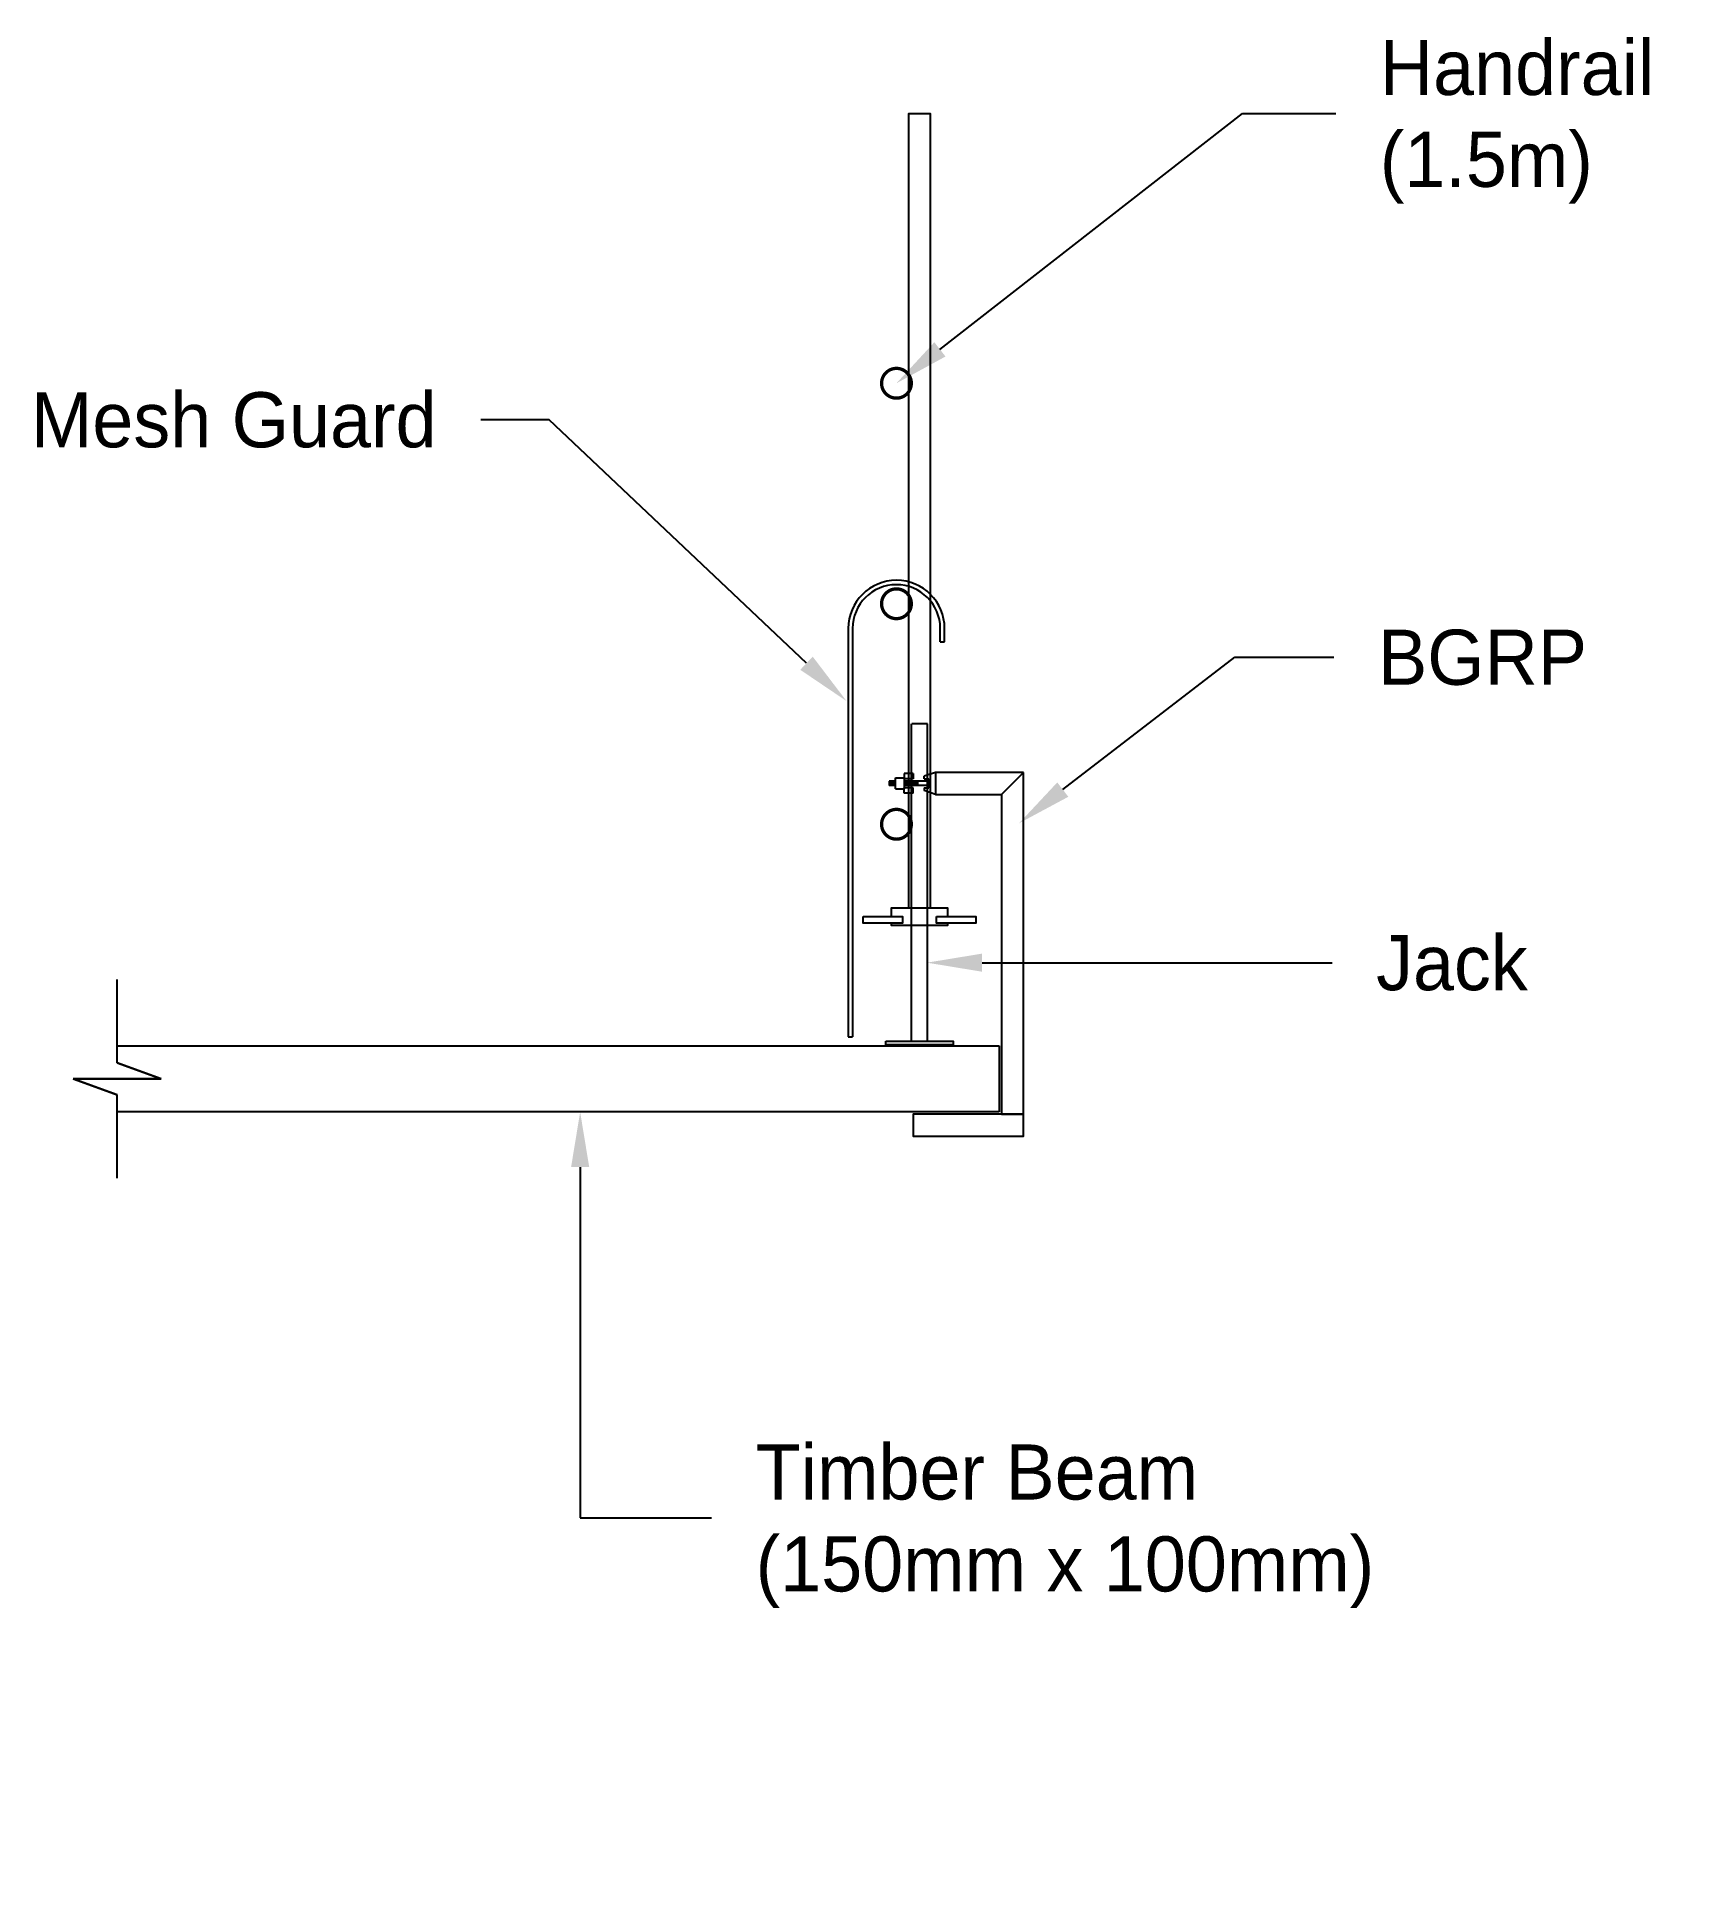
# Model space of a CAD drawing. Header units: millimetres. Extents: x 36130 to 39862, y 38827 to 43018.
import ezdxf
from ezdxf import colors
from ezdxf.entities.mleader import LeaderData, LeaderLine
from ezdxf.math import Vec2, Vec3

# ---------------------------------------------------------------- set-up
doc = ezdxf.new("R2010")
doc.units = ezdxf.units.MM
doc.linetypes.add('KwikScaf_DASHED', pattern=[3.75, 2.5, -1.25])
doc.layers.add('Extras', color=6, linetype='Continuous')
doc.layers.add('Text', color=7, linetype='Continuous', lineweight=30)

# ---------------------------------------------------------------- blocks, each defined once
blk = doc.blocks.new('BGRP Side View')
h = blk.add_hatch()
h.set_pattern_fill('LINE', color=256, angle=95, style=0)
h.set_pattern_definition([(95, (-8676.2146, 2327.732), (-3.1629182, -0.2767195), [])])
h.paths.add_polyline_path([(270, 795.7), (270, 805.7), (240, 805.7), (240, 795.7)])
h.paths.add_polyline_path([(305, 795.7), (305, 805.7), (290, 805.7), (290, 795.7)])
for p, q in [((0, 825.7), (200, 825.7)), ((50, 775.7), (0, 825.7)), ((200, 825.7), (200, 775.7)), ((200, 825.7), (225, 816.9)), ((200, 823.2), (200, 778.3)), ((225, 810.7), (215, 810.7)), ((215, 790.7), (215, 810.7)), ((215, 805.7), (270, 805.7)), ((225, 810.7), (225, 816.9)), ((240, 795.7), (240, 805.7)), ((250, 823.2), (250, 810.7)), ((250, 823.2), (270.6, 823.2)), ((250, 810.7), (270.6, 810.7)), ((270, 788.2), (270, 813.2)), ((290, 813.2), (270, 813.2)), ((270.6, 823.2), (270.6, 810.7)), ((290, 788.2), (290, 813.2)), ((290, 805.7), (305, 805.7)), ((305, 805.7), (305, 795.7)), ((200, 775.7), (50, 775.7)), ((200, 775.7), (225, 784.4)), ((215, 795.7), (270, 795.7)), ((225, 790.7), (215, 790.7)), ((225, 790.7), (225, 784.4)), ((250, 790.6), (270.6, 790.6)), ((250, 778.2), (250, 790.6)), ((250, 778.2), (270.6, 778.2)), ((290, 788.2), (270, 788.2)), ((270.6, 778.2), (270.6, 790.6)), ((290, 795.7), (305, 795.7))]:
    blk.add_line(p, q)
blk.add_lwpolyline([(50, 775.7), (50, 50.7), (0, 50.7), (0, 825.7)])
blk.add_lwpolyline([(0, 50.7), (250, 50.7), (250, 0.7), (0, 0.7)], close=True)
blk = doc.blocks.new('Knuckle')
at = {"color": 190}
for points in [[(-127.5, 20), (-38.25, 20), (-38.25, 5), (-127.5, 5)], [(38.25, 20), (127.5, 20), (127.5, 5), (38.25, 5)]]:
    blk.add_lwpolyline(points, close=True, dxfattribs=at)
for points in [[(-63.75, 20), (-63.75, 40), (63.75, 40), (63.75, 20)], [(63.75, 5), (63.75, 0), (-63.75, 0), (-63.75, 5)]]:
    blk.add_lwpolyline(points, dxfattribs=at)
blk = doc.blocks.new('Meshguard')
for p, q in [((-109.3, 0), (-109.3, -926.3)), ((-99.3, 0), (-99.3, -926.3)), ((99.3, -30.4), (99.3, 0)), ((109.3, -30.4), (109.3, 0)), ((99.3, -30.4), (109.3, -30.4)), ((-109.3, -926.3), (-99.3, -926.3))]:
    blk.add_line(p, q)
for radius in [109.3, 99.3]:
    blk.add_arc((0, 0), radius, 0, 180)

msp = doc.modelspace()

# ---------------------------------------------------------------- linework, layer by layer
at = {"color": 190, "linetype": 'KwikScaf_DASHED', "ltscale": 0.7, "extrusion": (2.44923e-16, 1, 2.30446e-16)}
for p, q in [((38130.6, 41460.6), (38112.1, 41460.6)), ((38149.1, 41460.6), (38130.6, 41460.6))]:
    msp.add_line(p, q, dxfattribs=at)
at = {"color": 190, "ltscale": 0.7, "extrusion": (2.44923e-16, 1, 2.30446e-16)}
for p, q in [((38112.1, 40740.6), (38112.1, 41460.6)), ((38149.1, 40740.6), (38149.1, 41460.6))]:
    msp.add_line(p, q, dxfattribs=at)
for p, q in [((36311.5, 40691.7), (36311.5, 40880.3)), ((36311.5, 40430.3), (36311.5, 40618.9))]:
    msp.add_line(p, q)
at = {"color": 40}
for p, q in [((36311.5, 40730.3), (38311.5, 40730.3)), ((38311.5, 40730.3), (38311.5, 40580.3)), ((38311.5, 40580.3), (36311.5, 40580.3))]:
    msp.add_line(p, q, dxfattribs=at)
at = {"color": 190}
msp.add_lwpolyline([(38054.6, 40740.6), (38206.6, 40740.6), (38206.6, 40732.6), (38054.6, 40732.6)], close=True, dxfattribs=at)
at = {"layer": 'Extras'}
msp.add_lwpolyline([(38105.6, 41043.2), (38155.6, 41043.2), (38155.6, 42843.2), (38105.6, 42843.2)], close=True, dxfattribs=at)
at = {"layer": 'Extras', "const_width": 7.5}
for points in [[(38044.6, 42232.6, 1), (38112.1, 42232.6, 1)], [(38044.6, 41732.6, 1), (38112.1, 41732.6, 1)], [(38044.6, 41232.6, 1), (38112.1, 41232.6, 1)]]:
    msp.add_lwpolyline(points, format="xyb", close=True, dxfattribs=at)
at = {"layer": 'Text'}
for p, q in [((36411.5, 40655.3), (36311.5, 40691.7)), ((36211.5, 40655.3), (36411.5, 40655.3)), ((36211.5, 40655.3), (36311.5, 40618.9))]:
    msp.add_line(p, q, dxfattribs=at)

# ---------------------------------------------------------------- block references
for name, p in [('Meshguard', (38078.3, 41676.6)), ('Knuckle', (38130.6, 41003.2))]:
    msp.add_blockref(name, p)
at = {"xscale": -1}
msp.add_blockref('BGRP Side View', (38366.5, 40524.6), dxfattribs=at)

# ---------------------------------------------------------------- leaders
at = {"layer": 'Text'}
ml = msp.add_multileader_mtext('Standard', dxfattribs=at)
ml.set_content('Handrail\\P(1.5m)', color=256)
ml.set_leader_properties()
ml.build(insert=Vec2(0, 0))
ml.multileader.update_dxf_attribs({"text_left_attachment_type": 2, "text_right_attachment_type": 2, "dogleg_length": 0, "arrow_head_size": 125, "scale": 0.5})
ctx = ml.context
ctx.base_point, ctx.scale, ctx.char_height, ctx.arrow_head_size, ctx.landing_gap_size, ctx.plane_origin = Vec3(39074.3, 42844.5), 0.5, 125, 125, 100, Vec3(38078.3, 42232.6)
ctx.left_attachment, ctx.right_attachment = 2, 2
notes = []
notes.append((ctx, [(0, (1, 1, 0), (39074.3, 42844.5), (1, 0), 0, [(0, [(38078.3, 42232.6), (38863.2, 42844.5)], 0, [])])]))
ctx.mtext.insert, ctx.mtext.flow_direction = Vec3(39174.3, 43011.2), 5
ml = msp.add_multileader_mtext('Standard', dxfattribs=at)
ml.set_content('Mesh Guard', color=256)
ml.set_leader_properties()
ml.build(insert=Vec2(0, 0))
ml.multileader.update_dxf_attribs({"text_left_attachment_type": 2, "text_right_attachment_type": 2, "dogleg_length": 0, "arrow_head_size": 125, "scale": 0.5})
ctx = ml.context
ctx.base_point, ctx.scale, ctx.char_height, ctx.arrow_head_size, ctx.landing_gap_size, ctx.plane_origin = Vec3(35727.4, 42149.8), 0.5, 125, 125, 100, Vec3(37965.2, 41511.9)
ctx.left_attachment, ctx.right_attachment, ctx.text_align_type = 2, 2, 2
notes.append((ctx, [(0, (1, 1, 0), (37135.7, 42149.8), (-1, 0), 0, [(0, [(37965.2, 41511.9), (37290.8, 42149.8)], 0, [])])]))
ctx.mtext.insert, ctx.mtext.alignment, ctx.mtext.flow_direction = Vec3(37035.7, 42212.3), 3, 5
ml = msp.add_multileader_mtext('Standard', dxfattribs=at)
ml.set_content('BGRP', color=256)
ml.set_leader_properties()
ml.build(insert=Vec2(0, 0))
ml.multileader.update_dxf_attribs({"text_left_attachment_type": 2, "text_right_attachment_type": 2, "dogleg_length": 0, "arrow_head_size": 125, "scale": 0.5})
ctx = ml.context
ctx.base_point, ctx.scale, ctx.char_height, ctx.arrow_head_size, ctx.landing_gap_size, ctx.plane_origin = Vec3(39070.3, 41611.4), 0.5, 125, 125, 100, Vec3(38356.4, 41235)
ctx.left_attachment, ctx.right_attachment = 2, 2
notes.append((ctx, [(0, (1, 1, 0), (39070.3, 41611.4), (1, 0), 0, [(0, [(38356.4, 41235), (38845.6, 41611.4)], 0, [])])]))
ctx.mtext.insert, ctx.mtext.flow_direction = Vec3(39170.3, 41673.9), 5
ml = msp.add_multileader_mtext('Standard', dxfattribs=at)
ml.set_content('Jack', color=256)
ml.set_leader_properties()
ml.build(insert=Vec2(0, 0))
ml.multileader.update_dxf_attribs({"text_left_attachment_type": 2, "text_right_attachment_type": 2, "dogleg_length": 0, "arrow_head_size": 125, "scale": 0.5})
ctx = ml.context
ctx.base_point, ctx.scale, ctx.char_height, ctx.arrow_head_size, ctx.landing_gap_size, ctx.plane_origin = Vec3(39065.9, 40918.8), 0.5, 125, 125, 100, Vec3(38147.6, 40918.8)
ctx.left_attachment, ctx.right_attachment = 2, 2
notes.append((ctx, [(0, (1, 1, 0), (39065.9, 40918.8), (1, 0), 0, [(0, [(38147.6, 40918.8)], 0, [])])]))
ctx.mtext.insert, ctx.mtext.flow_direction = Vec3(39165.9, 40981.3), 5
ml = msp.add_multileader_mtext('Standard', dxfattribs=at)
ml.set_content('Timber Beam\\P(150mm x 100mm)', color=256)
ml.set_leader_properties()
ml.build(insert=Vec2(0, 0))
ml.multileader.update_dxf_attribs({"text_left_attachment_type": 2, "text_right_attachment_type": 2, "dogleg_length": 0, "arrow_head_size": 125, "scale": 0.5})
ctx = ml.context
ctx.base_point, ctx.scale, ctx.char_height, ctx.arrow_head_size, ctx.landing_gap_size, ctx.plane_origin = Vec3(37659.1, 39659.7), 0.5, 125, 125, 100, Vec3(37361.2, 40288.8)
ctx.left_attachment, ctx.right_attachment = 2, 2
notes.append((ctx, [(0, (1, 1, 0), (37659.1, 39659.7), (1, 0), 0, [(0, [(37361.2, 40580.3), (37361.2, 39659.7)], 0, [])])]))
ctx.mtext.insert, ctx.mtext.flow_direction = Vec3(37759.1, 39826.4), 5
for ctx, leaders in notes:
    for number, flags, end, landing, length, lines in leaders:
        leader = LeaderData()
        leader.index, (leader.has_last_leader_line, leader.has_dogleg_vector, leader.attachment_direction) = number, flags
        leader.last_leader_point, leader.dogleg_vector, leader.dogleg_length = Vec3(end), Vec3(landing), length
        for number, points, colour, breaks in lines:
            line = LeaderLine()
            line.index, line.vertices, line.color, line.breaks = number, Vec3.list(points), colors.encode_raw_color(colour), breaks
            leader.lines.append(line)
        ctx.leaders.append(leader)

doc.saveas('drawing.dxf')
